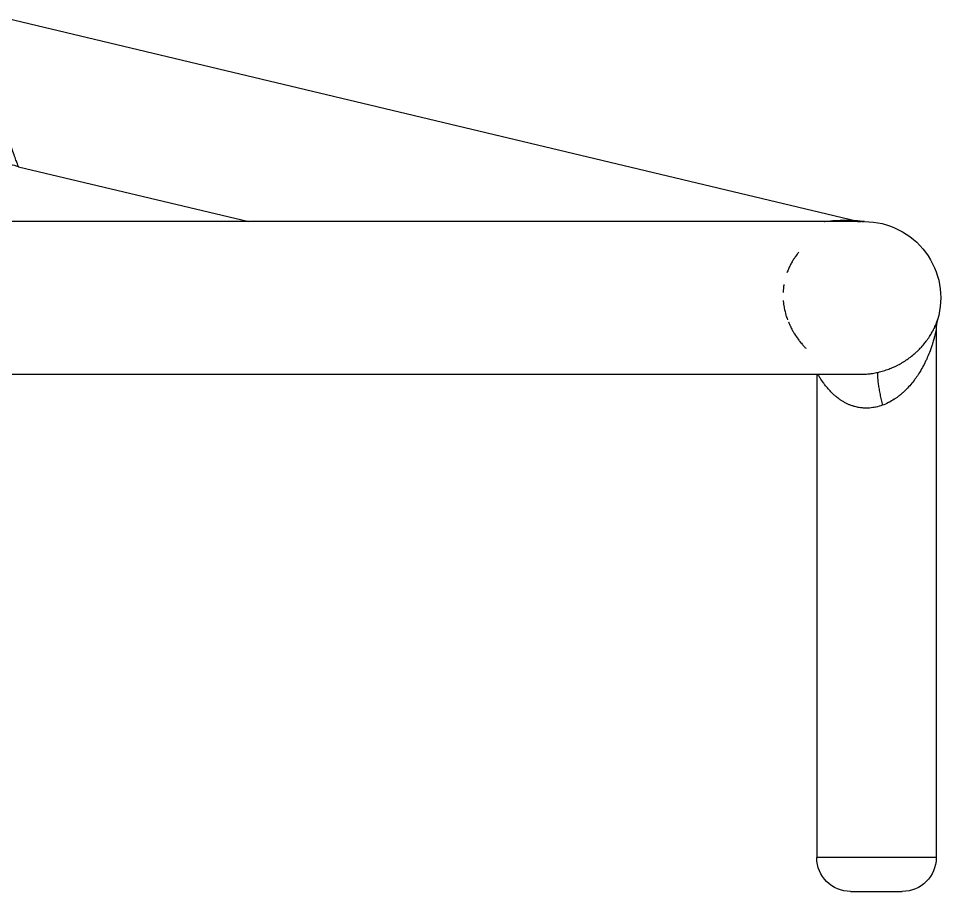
# Model space of a CAD drawing. Header units: millimetres. Extents: x 553637 to 584936, y 5008 to 53898.
# Drawn here: x 562472.2 to 562636.4, y 37142.7 to 37297.4 of the extents above; entities that cross this region are included whole.
import ezdxf

# ---------------------------------------------------------------- set-up
doc = ezdxf.new("R2010")
doc.units = ezdxf.units.MM
doc.header["$LTSCALE"] = 10
doc.header["$MEASUREMENT"] = 0
doc.layers.add('2', color=2, linetype='Continuous')

msp = doc.modelspace()

# ---------------------------------------------------------------- linework, layer by layer
at = {"layer": '2'}
for p, q in [((562470.37, 37297.42), (562620.72, 37261.59)), ((562472.24, 37271.16), (562513.08, 37261.43)), ((562622.17, 37261.43), (562213.42, 37261.43)), ((562634.89, 37242.33), (562634.89, 37148.7)), ((562213.42, 37234.36), (562621.52, 37234.36)), ((562613.72, 37234.36), (562613.72, 37148.7)), ((562634.89, 37148.7), (562613.72, 37148.7)), ((562619.72, 37142.7), (562628.89, 37142.7))]:
    msp.add_line(p, q, dxfattribs=at)
at = {"layer": '2', "extrusion": (0, 0, -1)}
for centre, radius, start, end in [((-562622.17, 37247.9), 13.53, 90, 196.5717), ((-562619.72, 37148.7), 6, 270, 0), ((-562628.89, 37148.7), 6, 180, 270)]:
    msp.add_arc(centre, radius, start, end, dxfattribs=at)
at = {"layer": '2'}
for points, knots in [([(562472.24, 37271.16), (562472.24, 37271.16), (562472.22, 37271.2), (562472.15, 37271.37), (562472.1, 37271.5), (562471.96, 37271.84), (562471.88, 37272.06), (562471.73, 37272.46), (562471.68, 37272.6), (562471.56, 37272.92), (562471.5, 37273.09), (562471.31, 37273.64), (562471.16, 37274.06), (562470.85, 37275.02), (562470.68, 37275.56), (562470.32, 37276.77), (562470.12, 37277.44), (562469.72, 37278.92), (562469.5, 37279.72), (562469.28, 37280.6)], [0, 0, 0, 0, 0.125, 0.125, 0.25, 0.25, 0.375, 0.375, 0.4375, 0.4375, 0.5, 0.5, 0.625, 0.625, 0.75, 0.75, 0.875, 0.875, 0.9999999, 0.9999999, 0.9999999, 0.9999999]), ([(562472.24, 37271.16), (562471.21, 37271.41), (562470.44, 37271.63), (562468.21, 37272.31), (562467.23, 37272.51), (562466.09, 37272.64)], [0, 0, 0, 0, 0.5, 0.5, 1, 1, 1, 1]), ([(562615.06, 37261.43), (562615.08, 37261.43), (562615.11, 37261.44), (562615.13, 37261.44), (562615.59, 37261.5), (562616.06, 37261.55), (562616.51, 37261.59), (562616.59, 37261.59), (562616.68, 37261.6), (562616.76, 37261.6), (562617.13, 37261.63), (562617.49, 37261.65), (562617.85, 37261.66), (562617.9, 37261.66), (562617.95, 37261.66), (562618, 37261.66), (562618.38, 37261.67), (562618.75, 37261.67), (562619.1, 37261.67), (562619.13, 37261.66), (562619.15, 37261.66), (562619.17, 37261.66), (562619.35, 37261.66), (562619.51, 37261.66), (562619.67, 37261.65), (562619.69, 37261.65), (562619.7, 37261.65), (562619.72, 37261.65), (562619.88, 37261.64), (562620.03, 37261.64), (562620.16, 37261.63), (562620.17, 37261.63), (562620.19, 37261.63), (562620.2, 37261.63), (562620.26, 37261.62), (562620.31, 37261.62), (562620.36, 37261.62), (562620.38, 37261.62), (562620.39, 37261.62), (562620.4, 37261.62), (562620.45, 37261.61), (562620.49, 37261.61), (562620.53, 37261.61), (562620.54, 37261.61), (562620.56, 37261.61), (562620.57, 37261.61), (562620.6, 37261.6), (562620.62, 37261.6), (562620.65, 37261.6), (562620.68, 37261.6), (562620.7, 37261.6), (562620.71, 37261.6), (562620.71, 37261.6), (562620.72, 37261.59), (562620.72, 37261.59)], [0.91671219, 0.91671219, 0.91671219, 0.91671219, 0.91748168, 0.91748168, 0.91748168, 0.93442558, 0.93442558, 0.93442558, 0.9375, 0.9375, 0.9375, 0.95124636, 0.95124636, 0.95124636, 0.953125, 0.953125, 0.953125, 0.96778669, 0.96778669, 0.96778669, 0.96875, 0.96875, 0.96875, 0.97584517, 0.97584517, 0.97584517, 0.9765625, 0.9765625, 0.9765625, 0.98366394, 0.98366394, 0.98366394, 0.984375, 0.984375, 0.984375, 0.98744696, 0.98744696, 0.98744696, 0.98828125, 0.98828125, 0.98828125, 0.99111832, 0.99111832, 0.99111832, 0.9921875, 0.9921875, 0.9921875, 0.99468624, 0.99468624, 0.99468624, 0.99816808, 0.99816808, 0.99816808, 1, 1, 1, 1]), ([(562615.06, 37261.43), (562615.08, 37261.43), (562615.11, 37261.44), (562615.13, 37261.44), (562615.59, 37261.5), (562616.06, 37261.55), (562616.51, 37261.59)], [0.91671219, 0.91671219, 0.91671219, 0.91671219, 0.91748168, 0.91748168, 0.91748168, 0.93442557, 0.93442557, 0.93442557, 0.93442557]), ([(562619.46, 37261.66), (562619.53, 37261.66), (562619.6, 37261.65), (562619.67, 37261.65), (562619.69, 37261.65), (562619.7, 37261.65), (562619.72, 37261.65), (562619.88, 37261.64), (562620.03, 37261.64), (562620.16, 37261.63), (562620.17, 37261.63), (562620.19, 37261.63), (562620.2, 37261.63), (562620.26, 37261.62), (562620.31, 37261.62), (562620.36, 37261.62), (562620.38, 37261.62), (562620.39, 37261.62), (562620.4, 37261.62), (562620.45, 37261.61), (562620.49, 37261.61), (562620.53, 37261.61), (562620.54, 37261.61), (562620.55, 37261.61), (562620.56, 37261.61)], [0.97269562, 0.97269562, 0.97269562, 0.97269562, 0.97584517, 0.97584517, 0.97584517, 0.9765625, 0.9765625, 0.9765625, 0.98366394, 0.98366394, 0.98366394, 0.984375, 0.984375, 0.984375, 0.98744696, 0.98744696, 0.98744696, 0.98828125, 0.98828125, 0.98828125, 0.99111832, 0.99111832, 0.99111832, 0.99196945, 0.99196945, 0.99196945, 0.99196945]), ([(562620.72, 37261.59), (562621.15, 37261.49), (562621.6, 37261.44), (562622.06, 37261.43), (562622.06, 37261.43), (562622.07, 37261.43)], [0, 0, 0, 0, 1.342558, 1.342558, 1.366059, 1.366059, 1.366059, 1.366059]), ([(562622.13, 37261.43), (562622.13, 37261.43), (562622.12, 37261.43), (562622.12, 37261.43), (562622.11, 37261.43), (562622.1, 37261.43), (562622.08, 37261.43), (562622.05, 37261.43), (562622.03, 37261.43), (562621.99, 37261.43), (562621.98, 37261.43), (562621.96, 37261.43), (562621.95, 37261.43), (562621.93, 37261.43), (562621.9, 37261.43), (562621.87, 37261.43), (562621.83, 37261.43), (562621.78, 37261.43), (562621.73, 37261.42), (562621.65, 37261.42), (562621.57, 37261.42), (562621.48, 37261.41), (562621.45, 37261.41), (562621.41, 37261.41), (562621.38, 37261.41), (562621.25, 37261.4), (562621.12, 37261.39), (562620.97, 37261.38)], [0.5001021, 0.5001021, 0.5001021, 0.5001021, 0.50295142, 0.50295142, 0.50295142, 0.5082466, 0.5082466, 0.5082466, 0.51349697, 0.51349697, 0.51349697, 0.515625, 0.515625, 0.515625, 0.51869856, 0.51869856, 0.51869856, 0.52381885, 0.52381885, 0.52381885, 0.53125, 0.53125, 0.53125, 0.53385718, 0.53385718, 0.53385718, 0.54369392, 0.54369392, 0.54369392, 0.54369392]), ([(562610.53, 37256), (562610.48, 37255.94), (562610.43, 37255.87), (562610.37, 37255.8), (562610.28, 37255.69), (562610.2, 37255.58), (562610.11, 37255.46), (562609.97, 37255.27), (562609.84, 37255.08), (562609.71, 37254.89), (562609.59, 37254.7), (562609.46, 37254.5), (562609.35, 37254.29), (562609.23, 37254.09), (562609.12, 37253.89), (562609.01, 37253.67), (562608.9, 37253.46), (562608.8, 37253.25), (562608.71, 37253.02), (562608.66, 37252.93), (562608.62, 37252.83), (562608.58, 37252.73), (562608.53, 37252.6), (562608.48, 37252.48), (562608.44, 37252.35)], [0.73135587, 0.73135587, 0.73135587, 0.73135587, 0.734375, 0.734375, 0.734375, 0.73934301, 0.73934301, 0.73934301, 0.74722213, 0.74722213, 0.74722213, 0.75498936, 0.75498936, 0.75498936, 0.76263973, 0.76263973, 0.76263973, 0.77015925, 0.77015925, 0.77015925, 0.7734375, 0.7734375, 0.7734375, 0.77758438, 0.77758438, 0.77758438, 0.77758438]), ([(562607.89, 37250.28), (562607.85, 37250.04), (562607.82, 37249.8), (562607.8, 37249.57), (562607.78, 37249.39), (562607.77, 37249.21), (562607.76, 37249.03), (562607.75, 37248.97), (562607.75, 37248.91), (562607.75, 37248.86)], [0.79951957, 0.79951957, 0.79951957, 0.79951957, 0.80688435, 0.80688435, 0.80688435, 0.8125, 0.8125, 0.8125, 0.81437487, 0.81437487, 0.81437487, 0.81437487]), ([(562607.77, 37247.47), (562607.79, 37247.23), (562607.81, 37247.01), (562607.84, 37246.78), (562607.87, 37246.6), (562607.9, 37246.43), (562607.93, 37246.26), (562607.93, 37246.21), (562607.94, 37246.16), (562607.95, 37246.12), (562608.04, 37245.67), (562608.14, 37245.25), (562608.26, 37244.85), (562608.35, 37244.56), (562608.44, 37244.29), (562608.54, 37244.03)], [0.8297008, 0.8297008, 0.8297008, 0.8297008, 0.83752748, 0.83752748, 0.83752748, 0.84375, 0.84375, 0.84375, 0.84549183, 0.84549183, 0.84549183, 0.86183844, 0.86183844, 0.86183844, 0.87323682, 0.87323682, 0.87323682, 0.87323682]), ([(562608.69, 37243.65), (562608.77, 37243.46), (562608.85, 37243.27), (562608.94, 37243.08), (562608.97, 37243.01), (562609, 37242.94), (562609.04, 37242.87), (562609.09, 37242.76), (562609.15, 37242.64), (562609.21, 37242.53), (562609.31, 37242.33), (562609.42, 37242.13), (562609.54, 37241.93), (562609.62, 37241.79), (562609.7, 37241.65), (562609.79, 37241.51), (562610, 37241.18), (562610.21, 37240.87), (562610.43, 37240.58), (562610.5, 37240.48), (562610.56, 37240.39), (562610.63, 37240.3), (562610.79, 37240.1), (562610.95, 37239.91), (562611.11, 37239.72), (562611.22, 37239.59), (562611.34, 37239.46), (562611.46, 37239.33), (562611.57, 37239.2), (562611.69, 37239.08), (562611.8, 37238.97)], [0.87870207, 0.87870207, 0.87870207, 0.87870207, 0.88731256, 0.88731256, 0.88731256, 0.890625, 0.890625, 0.890625, 0.89602615, 0.89602615, 0.89602615, 0.90625, 0.90625, 0.90625, 0.91373751, 0.91373751, 0.91373751, 0.93180909, 0.93180909, 0.93180909, 0.9375, 0.9375, 0.9375, 0.95024047, 0.95024047, 0.95024047, 0.95959332, 0.95959332, 0.95959332, 0.96875, 0.96875, 0.96875, 0.96875]), ([(562634.95, 37243.49), (562634.92, 37243.42), (562634.89, 37243.34), (562634.86, 37243.26), (562634.85, 37243.23), (562634.84, 37243.21), (562634.83, 37243.18), (562634.82, 37243.17), (562634.82, 37243.16), (562634.81, 37243.15)], [0.53638991, 0.53638991, 0.53638991, 0.53638991, 0.54457796, 0.54457796, 0.54457796, 0.546875, 0.546875, 0.546875, 0.54806097, 0.54806097, 0.54806097, 0.54806097]), ([(562634.83, 37243.2), (562634.87, 37243.29), (562634.9, 37243.37), (562634.93, 37243.45), (562634.96, 37243.52), (562634.98, 37243.58), (562635, 37243.63), (562635.01, 37243.66), (562635.02, 37243.68), (562635.03, 37243.7), (562635.04, 37243.74), (562635.05, 37243.78), (562635.07, 37243.81), (562635.08, 37243.84), (562635.09, 37243.87), (562635.1, 37243.9)], [0.453125, 0.453125, 0.453125, 0.453125, 0.46160462, 0.46160462, 0.46160462, 0.46875, 0.46875, 0.46875, 0.4717427, 0.4717427, 0.4717427, 0.47690371, 0.47690371, 0.47690371, 0.48211945, 0.48211945, 0.48211945, 0.48211945]), ([(562634.83, 37243.2), (562634.87, 37243.29), (562634.9, 37243.37), (562634.93, 37243.45), (562634.95, 37243.5), (562634.97, 37243.54), (562634.98, 37243.58)], [0.453125, 0.453125, 0.453125, 0.453125, 0.46160462, 0.46160462, 0.46160462, 0.46655526, 0.46655526, 0.46655526, 0.46655526]), ([(562635.03, 37243.7), (562635.04, 37243.74), (562635.05, 37243.78), (562635.07, 37243.81), (562635.08, 37243.84), (562635.09, 37243.87), (562635.1, 37243.9)], [0.47174278, 0.47174278, 0.47174278, 0.47174278, 0.47690371, 0.47690371, 0.47690371, 0.48211945, 0.48211945, 0.48211945, 0.48211945]), ([(562635.1, 37243.9), (562635.1, 37243.91), (562635.1, 37243.92), (562635.11, 37243.93), (562635.12, 37243.97), (562635.13, 37244), (562635.14, 37244.01), (562635.14, 37244.03), (562635.14, 37244.03), (562635.14, 37244.04)], [0.48211945, 0.48211945, 0.48211945, 0.48211945, 0.484375, 0.484375, 0.484375, 0.49266119, 0.49266119, 0.49266119, 0.4979792, 0.4979792, 0.4979792, 0.4979792]), ([(562624.58, 37234.71), (562624.67, 37234.73), (562624.76, 37234.76), (562624.85, 37234.78), (562625.17, 37234.86), (562625.47, 37234.94), (562625.77, 37235.04), (562625.86, 37235.07), (562625.95, 37235.1), (562626.04, 37235.13), (562626.34, 37235.23), (562626.63, 37235.34), (562626.91, 37235.45), (562626.99, 37235.49), (562627.06, 37235.52), (562627.14, 37235.55), (562627.25, 37235.6), (562627.35, 37235.64), (562627.46, 37235.69), (562627.64, 37235.77), (562627.81, 37235.86), (562627.99, 37235.95), (562628.05, 37235.98), (562628.11, 37236.01), (562628.17, 37236.04), (562628.28, 37236.1), (562628.39, 37236.16), (562628.5, 37236.22), (562628.67, 37236.32), (562628.84, 37236.41), (562629, 37236.51), (562629.03, 37236.53), (562629.07, 37236.55), (562629.1, 37236.57), (562629.39, 37236.75), (562629.66, 37236.93), (562629.92, 37237.12), (562630.2, 37237.32), (562630.47, 37237.52), (562630.73, 37237.73), (562630.74, 37237.74), (562630.76, 37237.76), (562630.78, 37237.77), (562631.01, 37237.96), (562631.23, 37238.15), (562631.43, 37238.35), (562631.48, 37238.39), (562631.52, 37238.43), (562631.56, 37238.47), (562631.74, 37238.64), (562631.91, 37238.8), (562632.07, 37238.97), (562632.14, 37239.04), (562632.2, 37239.11), (562632.26, 37239.18), (562632.49, 37239.43), (562632.69, 37239.67), (562632.89, 37239.92), (562632.98, 37240.02), (562633.06, 37240.13), (562633.14, 37240.24), (562633.25, 37240.38), (562633.35, 37240.52), (562633.44, 37240.66), (562633.62, 37240.91), (562633.78, 37241.16), (562633.93, 37241.4), (562633.95, 37241.43), (562633.97, 37241.47), (562633.99, 37241.5), (562634.11, 37241.72), (562634.23, 37241.93), (562634.34, 37242.14), (562634.44, 37242.32), (562634.53, 37242.51), (562634.61, 37242.68), (562634.63, 37242.73), (562634.65, 37242.78), (562634.68, 37242.83), (562634.73, 37242.95), (562634.77, 37243.05), (562634.81, 37243.16), (562634.82, 37243.17), (562634.83, 37243.19), (562634.83, 37243.2)], [0.2152678, 0.2152678, 0.2152678, 0.2152678, 0.21875, 0.21875, 0.21875, 0.2307283, 0.2307283, 0.2307283, 0.234375, 0.234375, 0.234375, 0.2465938, 0.2465938, 0.2465938, 0.25, 0.25, 0.25, 0.2546605, 0.2546605, 0.2546605, 0.2628151, 0.2628151, 0.2628151, 0.265625, 0.265625, 0.265625, 0.2710616, 0.2710616, 0.2710616, 0.279402, 0.279402, 0.279402, 0.28125, 0.28125, 0.28125, 0.2963331, 0.2963331, 0.2963331, 0.3125, 0.3125, 0.3125, 0.3135889, 0.3135889, 0.3135889, 0.328125, 0.328125, 0.328125, 0.3311365, 0.3311365, 0.3311365, 0.34375, 0.34375, 0.34375, 0.3489301, 0.3489301, 0.3489301, 0.366956, 0.366956, 0.366956, 0.375, 0.375, 0.375, 0.3852273, 0.3852273, 0.3852273, 0.4037688, 0.4037688, 0.4037688, 0.40625, 0.40625, 0.40625, 0.422614, 0.422614, 0.422614, 0.4375, 0.4375, 0.4375, 0.4418471, 0.4418471, 0.4418471, 0.451653, 0.451653, 0.451653, 0.453125, 0.453125, 0.453125, 0.453125]), ([(562634.89, 37242.32), (562634.89, 37242.31), (562634.89, 37242.3), (562634.89, 37242.29), (562634.88, 37242.27), (562634.87, 37242.23), (562634.86, 37242.18), (562634.86, 37242.16), (562634.86, 37242.15), (562634.85, 37242.13), (562634.84, 37242.09), (562634.83, 37242.04), (562634.82, 37242), (562634.82, 37241.97), (562634.81, 37241.94), (562634.8, 37241.91), (562634.8, 37241.89), (562634.8, 37241.87), (562634.79, 37241.84), (562634.77, 37241.76), (562634.75, 37241.66), (562634.72, 37241.56), (562634.72, 37241.53), (562634.71, 37241.51), (562634.71, 37241.48), (562634.67, 37241.35), (562634.64, 37241.2), (562634.6, 37241.06), (562634.57, 37240.95), (562634.54, 37240.84), (562634.51, 37240.73), (562634.5, 37240.68), (562634.49, 37240.64), (562634.48, 37240.59), (562634.41, 37240.34), (562634.33, 37240.08), (562634.25, 37239.82), (562634.23, 37239.74), (562634.2, 37239.66), (562634.17, 37239.58), (562634.1, 37239.35), (562634.02, 37239.11), (562633.93, 37238.88), (562633.89, 37238.76), (562633.85, 37238.64), (562633.8, 37238.52), (562633.67, 37238.16), (562633.53, 37237.81), (562633.37, 37237.45), (562633.3, 37237.28), (562633.23, 37237.12), (562633.15, 37236.95), (562633.06, 37236.76), (562632.97, 37236.57), (562632.87, 37236.38), (562632.7, 37236.02), (562632.51, 37235.67), (562632.31, 37235.32), (562632.26, 37235.23), (562632.21, 37235.14), (562632.16, 37235.05), (562632.01, 37234.8), (562631.85, 37234.54), (562631.68, 37234.29), (562631.64, 37234.23), (562631.61, 37234.18), (562631.57, 37234.12), (562631.38, 37233.84), (562631.18, 37233.56), (562630.97, 37233.29), (562630.95, 37233.26), (562630.93, 37233.23), (562630.91, 37233.21), (562630.69, 37232.91), (562630.45, 37232.62), (562630.2, 37232.34), (562629.95, 37232.05), (562629.68, 37231.77), (562629.4, 37231.49), (562629.39, 37231.48), (562629.37, 37231.47), (562629.36, 37231.46), (562629.22, 37231.32), (562629.07, 37231.18), (562628.92, 37231.05), (562628.79, 37230.93), (562628.65, 37230.82), (562628.51, 37230.7), (562628.49, 37230.69), (562628.47, 37230.67), (562628.45, 37230.65), (562628.29, 37230.52), (562628.13, 37230.4), (562627.97, 37230.28), (562627.83, 37230.18), (562627.69, 37230.08), (562627.54, 37229.99), (562627.52, 37229.97), (562627.49, 37229.95), (562627.47, 37229.94), (562627.15, 37229.73), (562626.83, 37229.54), (562626.49, 37229.37), (562626.47, 37229.36), (562626.45, 37229.35), (562626.43, 37229.34), (562626.08, 37229.16), (562625.72, 37229), (562625.34, 37228.87)], [0.7421875, 0.7421875, 0.7421875, 0.7421875, 0.744628, 0.744628, 0.744628, 0.75, 0.75, 0.75, 0.7518116, 0.7518116, 0.7518116, 0.7555325, 0.7555325, 0.7555325, 0.7578125, 0.7578125, 0.7578125, 0.759356, 0.759356, 0.759356, 0.765625, 0.765625, 0.765625, 0.767259, 0.767259, 0.767259, 0.7754203, 0.7754203, 0.7754203, 0.78125, 0.78125, 0.78125, 0.7837787, 0.7837787, 0.7837787, 0.796875, 0.796875, 0.796875, 0.8008771, 0.8008771, 0.8008771, 0.8125, 0.8125, 0.8125, 0.8182701, 0.8182701, 0.8182701, 0.8357429, 0.8357429, 0.8357429, 0.84375, 0.84375, 0.84375, 0.8531885, 0.8531885, 0.8531885, 0.8705493, 0.8705493, 0.8705493, 0.875, 0.875, 0.875, 0.8877892, 0.8877892, 0.8877892, 0.890625, 0.890625, 0.890625, 0.9048574, 0.9048574, 0.9048574, 0.90625, 0.90625, 0.90625, 0.9216444, 0.9216444, 0.9216444, 0.9375, 0.9375, 0.9375, 0.9380986, 0.9380986, 0.9380986, 0.9461965, 0.9461965, 0.9461965, 0.953125, 0.953125, 0.953125, 0.9541934, 0.9541934, 0.9541934, 0.9620908, 0.9620908, 0.9620908, 0.96875, 0.96875, 0.96875, 0.9698835, 0.9698835, 0.9698835, 0.984375, 0.984375, 0.984375, 0.9851432, 0.9851432, 0.9851432, 1, 1, 1, 1]), ([(562625.77, 37235.04), (562625.86, 37235.07), (562625.95, 37235.1), (562626.04, 37235.13), (562626.34, 37235.23), (562626.63, 37235.34), (562626.91, 37235.45), (562626.99, 37235.49), (562627.06, 37235.52), (562627.14, 37235.55), (562627.25, 37235.6), (562627.35, 37235.64), (562627.46, 37235.69), (562627.64, 37235.77), (562627.81, 37235.86), (562627.99, 37235.95), (562628.05, 37235.98), (562628.11, 37236.01), (562628.17, 37236.04), (562628.28, 37236.1), (562628.39, 37236.16), (562628.5, 37236.22), (562628.67, 37236.32), (562628.84, 37236.41), (562629, 37236.51), (562629.03, 37236.53), (562629.07, 37236.55), (562629.1, 37236.57), (562629.39, 37236.75), (562629.66, 37236.93), (562629.92, 37237.12), (562630.2, 37237.32), (562630.47, 37237.52), (562630.73, 37237.73), (562630.74, 37237.74), (562630.76, 37237.76), (562630.78, 37237.77), (562631.01, 37237.96), (562631.23, 37238.15), (562631.43, 37238.35), (562631.48, 37238.39), (562631.52, 37238.43), (562631.56, 37238.47), (562631.74, 37238.64), (562631.91, 37238.8), (562632.07, 37238.97), (562632.14, 37239.04), (562632.2, 37239.11), (562632.26, 37239.18), (562632.49, 37239.43), (562632.69, 37239.67), (562632.89, 37239.92), (562632.98, 37240.02), (562633.06, 37240.13), (562633.14, 37240.24), (562633.25, 37240.38), (562633.35, 37240.52), (562633.44, 37240.66), (562633.62, 37240.91), (562633.78, 37241.16), (562633.93, 37241.4), (562633.95, 37241.43), (562633.97, 37241.47), (562633.99, 37241.5), (562634.11, 37241.72), (562634.23, 37241.93), (562634.34, 37242.14), (562634.44, 37242.32), (562634.53, 37242.51), (562634.61, 37242.68), (562634.63, 37242.73), (562634.65, 37242.78), (562634.68, 37242.83), (562634.73, 37242.95), (562634.77, 37243.05), (562634.81, 37243.16), (562634.82, 37243.17), (562634.83, 37243.19), (562634.83, 37243.2)], [0.2307283, 0.2307283, 0.2307283, 0.2307283, 0.234375, 0.234375, 0.234375, 0.2465938, 0.2465938, 0.2465938, 0.25, 0.25, 0.25, 0.2546605, 0.2546605, 0.2546605, 0.2628151, 0.2628151, 0.2628151, 0.265625, 0.265625, 0.265625, 0.2710616, 0.2710616, 0.2710616, 0.279402, 0.279402, 0.279402, 0.28125, 0.28125, 0.28125, 0.2963331, 0.2963331, 0.2963331, 0.3125, 0.3125, 0.3125, 0.3135889, 0.3135889, 0.3135889, 0.328125, 0.328125, 0.328125, 0.3311365, 0.3311365, 0.3311365, 0.34375, 0.34375, 0.34375, 0.3489301, 0.3489301, 0.3489301, 0.366956, 0.366956, 0.366956, 0.375, 0.375, 0.375, 0.3852273, 0.3852273, 0.3852273, 0.4037688, 0.4037688, 0.4037688, 0.40625, 0.40625, 0.40625, 0.422614, 0.422614, 0.422614, 0.4375, 0.4375, 0.4375, 0.4418471, 0.4418471, 0.4418471, 0.451653, 0.451653, 0.451653, 0.453125, 0.453125, 0.453125, 0.453125]), ([(562634.7, 37242.89), (562634.67, 37242.82), (562634.63, 37242.74), (562634.6, 37242.66), (562634.59, 37242.64), (562634.58, 37242.62), (562634.57, 37242.6), (562634.54, 37242.54), (562634.51, 37242.48), (562634.48, 37242.42)], [0.55589604, 0.55589604, 0.55589604, 0.55589604, 0.5625, 0.5625, 0.5625, 0.56413008, 0.56413008, 0.56413008, 0.56927957, 0.56927957, 0.56927957, 0.56927957]), ([(562634.89, 37242.32), (562634.89, 37242.31), (562634.89, 37242.3), (562634.89, 37242.29), (562634.88, 37242.27), (562634.87, 37242.23), (562634.86, 37242.18), (562634.86, 37242.16), (562634.86, 37242.15), (562634.85, 37242.13), (562634.84, 37242.09), (562634.83, 37242.04), (562634.82, 37242), (562634.82, 37241.97), (562634.81, 37241.94), (562634.8, 37241.91), (562634.8, 37241.89), (562634.8, 37241.87), (562634.79, 37241.84), (562634.77, 37241.76), (562634.75, 37241.66), (562634.72, 37241.56), (562634.72, 37241.53), (562634.71, 37241.51), (562634.71, 37241.48), (562634.67, 37241.35), (562634.64, 37241.2), (562634.6, 37241.06), (562634.59, 37241.02), (562634.58, 37240.98), (562634.57, 37240.94)], [0.7421875, 0.7421875, 0.7421875, 0.7421875, 0.74462804, 0.74462804, 0.74462804, 0.75, 0.75, 0.75, 0.75181155, 0.75181155, 0.75181155, 0.75553249, 0.75553249, 0.75553249, 0.7578125, 0.7578125, 0.7578125, 0.759356, 0.759356, 0.759356, 0.765625, 0.765625, 0.765625, 0.76725897, 0.76725897, 0.76725897, 0.77542029, 0.77542029, 0.77542029, 0.7774733, 0.7774733, 0.7774733, 0.7774733]), ([(562634.54, 37240.84), (562634.53, 37240.8), (562634.52, 37240.77), (562634.51, 37240.73), (562634.5, 37240.68), (562634.49, 37240.64), (562634.48, 37240.59), (562634.41, 37240.34), (562634.33, 37240.08), (562634.25, 37239.82), (562634.23, 37239.74), (562634.2, 37239.66), (562634.17, 37239.58), (562634.1, 37239.35), (562634.02, 37239.11), (562633.93, 37238.88), (562633.89, 37238.76), (562633.85, 37238.64), (562633.8, 37238.52), (562633.67, 37238.16), (562633.53, 37237.81), (562633.37, 37237.45), (562633.3, 37237.28), (562633.23, 37237.12), (562633.15, 37236.95), (562633.06, 37236.76), (562632.97, 37236.57), (562632.87, 37236.38), (562632.7, 37236.02), (562632.51, 37235.67), (562632.31, 37235.32), (562632.26, 37235.23), (562632.21, 37235.14), (562632.16, 37235.05), (562632.01, 37234.8), (562631.85, 37234.54), (562631.68, 37234.29), (562631.64, 37234.23), (562631.61, 37234.18), (562631.57, 37234.12), (562631.38, 37233.84), (562631.18, 37233.56), (562630.97, 37233.29), (562630.95, 37233.26), (562630.93, 37233.23), (562630.91, 37233.21), (562630.69, 37232.91), (562630.45, 37232.62), (562630.2, 37232.34), (562629.95, 37232.05), (562629.68, 37231.77), (562629.4, 37231.49), (562629.39, 37231.48), (562629.37, 37231.47), (562629.36, 37231.46), (562629.22, 37231.32), (562629.07, 37231.18), (562628.92, 37231.05), (562628.79, 37230.93), (562628.65, 37230.82), (562628.51, 37230.7), (562628.49, 37230.69), (562628.47, 37230.67), (562628.45, 37230.65), (562628.29, 37230.52), (562628.13, 37230.4), (562627.97, 37230.28), (562627.83, 37230.18), (562627.69, 37230.08), (562627.54, 37229.99), (562627.52, 37229.97), (562627.49, 37229.95), (562627.47, 37229.94), (562627.15, 37229.73), (562626.83, 37229.54), (562626.49, 37229.37), (562626.47, 37229.36), (562626.45, 37229.35), (562626.43, 37229.34), (562626.08, 37229.16), (562625.72, 37229), (562625.34, 37228.87)], [0.7794003, 0.7794003, 0.7794003, 0.7794003, 0.78125, 0.78125, 0.78125, 0.7837787, 0.7837787, 0.7837787, 0.796875, 0.796875, 0.796875, 0.8008771, 0.8008771, 0.8008771, 0.8125, 0.8125, 0.8125, 0.8182701, 0.8182701, 0.8182701, 0.8357429, 0.8357429, 0.8357429, 0.84375, 0.84375, 0.84375, 0.8531885, 0.8531885, 0.8531885, 0.8705493, 0.8705493, 0.8705493, 0.875, 0.875, 0.875, 0.8877892, 0.8877892, 0.8877892, 0.890625, 0.890625, 0.890625, 0.9048574, 0.9048574, 0.9048574, 0.90625, 0.90625, 0.90625, 0.9216444, 0.9216444, 0.9216444, 0.9375, 0.9375, 0.9375, 0.9380986, 0.9380986, 0.9380986, 0.9461965, 0.9461965, 0.9461965, 0.953125, 0.953125, 0.953125, 0.9541934, 0.9541934, 0.9541934, 0.9620908, 0.9620908, 0.9620908, 0.96875, 0.96875, 0.96875, 0.9698835, 0.9698835, 0.9698835, 0.984375, 0.984375, 0.984375, 0.9851432, 0.9851432, 0.9851432, 1, 1, 1, 1]), ([(562619.37, 37229.03), (562619.36, 37229.03), (562619.36, 37229.03), (562619.35, 37229.03), (562619.19, 37229.11), (562619.03, 37229.18), (562618.88, 37229.26), (562618.71, 37229.35), (562618.54, 37229.44), (562618.38, 37229.53), (562618.24, 37229.62), (562618.11, 37229.7), (562617.98, 37229.79), (562617.83, 37229.89), (562617.69, 37229.98), (562617.56, 37230.09), (562617.54, 37230.1), (562617.52, 37230.11), (562617.5, 37230.13), (562617.38, 37230.22), (562617.26, 37230.31), (562617.15, 37230.4), (562617, 37230.53), (562616.85, 37230.66), (562616.71, 37230.78), (562616.61, 37230.88), (562616.51, 37230.97), (562616.41, 37231.07), (562616.18, 37231.3), (562615.96, 37231.53), (562615.75, 37231.76), (562615.65, 37231.88), (562615.55, 37232), (562615.46, 37232.12), (562615.44, 37232.14), (562615.42, 37232.16), (562615.41, 37232.18), (562615.33, 37232.27), (562615.25, 37232.37), (562615.18, 37232.47), (562615.07, 37232.6), (562614.98, 37232.74), (562614.88, 37232.87), (562614.82, 37232.96), (562614.75, 37233.05), (562614.69, 37233.14), (562614.6, 37233.27), (562614.52, 37233.4), (562614.44, 37233.52), (562614.39, 37233.6), (562614.34, 37233.68), (562614.29, 37233.75), (562614.24, 37233.85), (562614.18, 37233.94), (562614.13, 37234.02), (562614.12, 37234.04), (562614.1, 37234.07), (562614.09, 37234.09), (562614.06, 37234.15), (562614.02, 37234.21), (562613.99, 37234.26), (562613.98, 37234.28), (562613.96, 37234.31), (562613.95, 37234.33), (562613.95, 37234.34), (562613.94, 37234.35), (562613.93, 37234.36)], [0.078125, 0.078125, 0.078125, 0.078125, 0.078287, 0.078287, 0.078287, 0.0856858, 0.0856858, 0.0856858, 0.09375, 0.09375, 0.09375, 0.1007127, 0.1007127, 0.1007127, 0.1083311, 0.1083311, 0.1083311, 0.109375, 0.109375, 0.109375, 0.1160108, 0.1160108, 0.1160108, 0.125, 0.125, 0.125, 0.131501, 0.131501, 0.131501, 0.1471078, 0.1471078, 0.1471078, 0.1549336, 0.1549336, 0.1549336, 0.15625, 0.15625, 0.15625, 0.1627524, 0.1627524, 0.1627524, 0.171875, 0.171875, 0.171875, 0.1782891, 0.1782891, 0.1782891, 0.1875, 0.1875, 0.1875, 0.1935874, 0.1935874, 0.1935874, 0.2011061, 0.2011061, 0.2011061, 0.203125, 0.203125, 0.203125, 0.2085107, 0.2085107, 0.2085107, 0.2109375, 0.2109375, 0.2109375, 0.2121426, 0.2121426, 0.2121426, 0.2121426]), ([(562620.92, 37234.38), (562620.97, 37234.37), (562621.03, 37234.37), (562621.08, 37234.37), (562621.22, 37234.36), (562621.37, 37234.36), (562621.52, 37234.36), (562621.73, 37234.36), (562621.93, 37234.37), (562622.14, 37234.38), (562622.2, 37234.38), (562622.27, 37234.38), (562622.34, 37234.39), (562622.48, 37234.4), (562622.62, 37234.41), (562622.75, 37234.42), (562622.96, 37234.44), (562623.16, 37234.46), (562623.37, 37234.49), (562623.45, 37234.5), (562623.53, 37234.51), (562623.61, 37234.53), (562623.93, 37234.58), (562624.25, 37234.64), (562624.57, 37234.71)], [0.16992659, 0.16992659, 0.16992659, 0.16992659, 0.171875, 0.171875, 0.171875, 0.17743484, 0.17743484, 0.17743484, 0.18497085, 0.18497085, 0.18497085, 0.1875, 0.1875, 0.1875, 0.19252633, 0.19252633, 0.19252633, 0.20009775, 0.20009775, 0.20009775, 0.203125, 0.203125, 0.203125, 0.21518082, 0.21518082, 0.21518082, 0.21518082]), ([(562621.51, 37234.36), (562621.52, 37234.36), (562621.52, 37234.36), (562621.52, 37234.36), (562621.73, 37234.36), (562621.93, 37234.37), (562622.14, 37234.38), (562622.2, 37234.38), (562622.27, 37234.38), (562622.34, 37234.39), (562622.48, 37234.4), (562622.62, 37234.41), (562622.75, 37234.42), (562622.96, 37234.44), (562623.16, 37234.46), (562623.37, 37234.49), (562623.45, 37234.5), (562623.53, 37234.51), (562623.61, 37234.53), (562623.93, 37234.58), (562624.25, 37234.64), (562624.57, 37234.71)], [0.17733588, 0.17733588, 0.17733588, 0.17733588, 0.17743484, 0.17743484, 0.17743484, 0.18497085, 0.18497085, 0.18497085, 0.1875, 0.1875, 0.1875, 0.19252633, 0.19252633, 0.19252633, 0.20009775, 0.20009775, 0.20009775, 0.203125, 0.203125, 0.203125, 0.21518082, 0.21518082, 0.21518082, 0.21518082]), ([(562625.34, 37228.87), (562624.97, 37228.73), (562624.6, 37228.63), (562624.23, 37228.55), (562624.19, 37228.54), (562624.16, 37228.53), (562624.12, 37228.53), (562623.97, 37228.49), (562623.82, 37228.47), (562623.67, 37228.45), (562623.48, 37228.42), (562623.29, 37228.4), (562623.1, 37228.38), (562622.91, 37228.37), (562622.72, 37228.36), (562622.53, 37228.36), (562622.34, 37228.36), (562622.16, 37228.37), (562621.98, 37228.38), (562621.87, 37228.39), (562621.75, 37228.4), (562621.64, 37228.41), (562621.39, 37228.44), (562621.14, 37228.48), (562620.9, 37228.54), (562620.75, 37228.57), (562620.61, 37228.6), (562620.46, 37228.64), (562620.43, 37228.65), (562620.4, 37228.66), (562620.37, 37228.67), (562620.19, 37228.72), (562620.02, 37228.77), (562619.85, 37228.84), (562619.69, 37228.9), (562619.52, 37228.96), (562619.37, 37229.03)], [0, 0, 0, 0, 0.01429293, 0.01429293, 0.01429293, 0.015625, 0.015625, 0.015625, 0.02141451, 0.02141451, 0.02141451, 0.02848774, 0.02848774, 0.02848774, 0.03554256, 0.03554256, 0.03554256, 0.04259878, 0.04259878, 0.04259878, 0.046875, 0.046875, 0.046875, 0.05668349, 0.05668349, 0.05668349, 0.0625, 0.0625, 0.0625, 0.0637722, 0.0637722, 0.0637722, 0.07097502, 0.07097502, 0.07097502, 0.078125, 0.078125, 0.078125, 0.078125]), ([(562625.34, 37228.87), (562624.97, 37228.73), (562624.6, 37228.63), (562624.23, 37228.55), (562624.19, 37228.54), (562624.16, 37228.53), (562624.12, 37228.53), (562623.97, 37228.49), (562623.82, 37228.47), (562623.67, 37228.45)], [0, 0, 0, 0, 0.01429293, 0.01429293, 0.01429293, 0.015625, 0.015625, 0.015625, 0.02141451, 0.02141451, 0.02141451, 0.02141451])]:
    msp.add_open_spline(points, degree=3, knots=knots, dxfattribs=at)
for points, weights in [([(562622.07, 37261.43), (562621.39, 37261.44), (562620.72, 37261.59)], [0.999487149477, 0.993245543602, 0.999999445494]), ([(562624.57, 37234.71), (562624.06, 37234.49), (562625.34, 37228.87)], [0.999997224358, 0.720984405543, 0.999999835401])]:
    msp.add_rational_spline(points, weights, degree=2, dxfattribs=at)
for points in [[(562620.97, 37261.38), (562620.97, 37261.38), (562620.97, 37261.38), (562620.97, 37261.38)], [(562608.69, 37243.66), (562608.69, 37243.66), (562608.69, 37243.65), (562608.69, 37243.65)], [(562635.14, 37244.04), (562634.98, 37243.48), (562634.89, 37242.9), (562634.89, 37242.33)], [(562635.13, 37243.99), (562635.12, 37243.98), (562635.12, 37243.97), (562635.12, 37243.96)], [(562635.14, 37244.04), (562635.14, 37244.04), (562635.14, 37244.04), (562635.14, 37244.04)], [(562634.31, 37242.09), (562634.3, 37242.06), (562634.28, 37242.03), (562634.27, 37242.01)], [(562634.89, 37242.33), (562634.89, 37242.33), (562634.89, 37242.32), (562634.89, 37242.32)], [(562634.89, 37242.32), (562634.89, 37242.32), (562634.89, 37242.32), (562634.89, 37242.32)], [(562611.8, 37238.97), (562611.8, 37238.96), (562611.81, 37238.96), (562611.81, 37238.95)], [(562621.5, 37234.36), (562621.51, 37234.36), (562621.51, 37234.36), (562621.51, 37234.36)], [(562624.57, 37234.71), (562624.57, 37234.71), (562624.58, 37234.71), (562624.58, 37234.71)], [(562624.58, 37234.71), (562624.58, 37234.71), (562624.58, 37234.71), (562624.58, 37234.71)], [(562619.85, 37228.84), (562619.69, 37228.9), (562619.52, 37228.96), (562619.37, 37229.03)]]:
    msp.add_open_spline(points, degree=3, dxfattribs=at)

doc.saveas('drawing.dxf')
